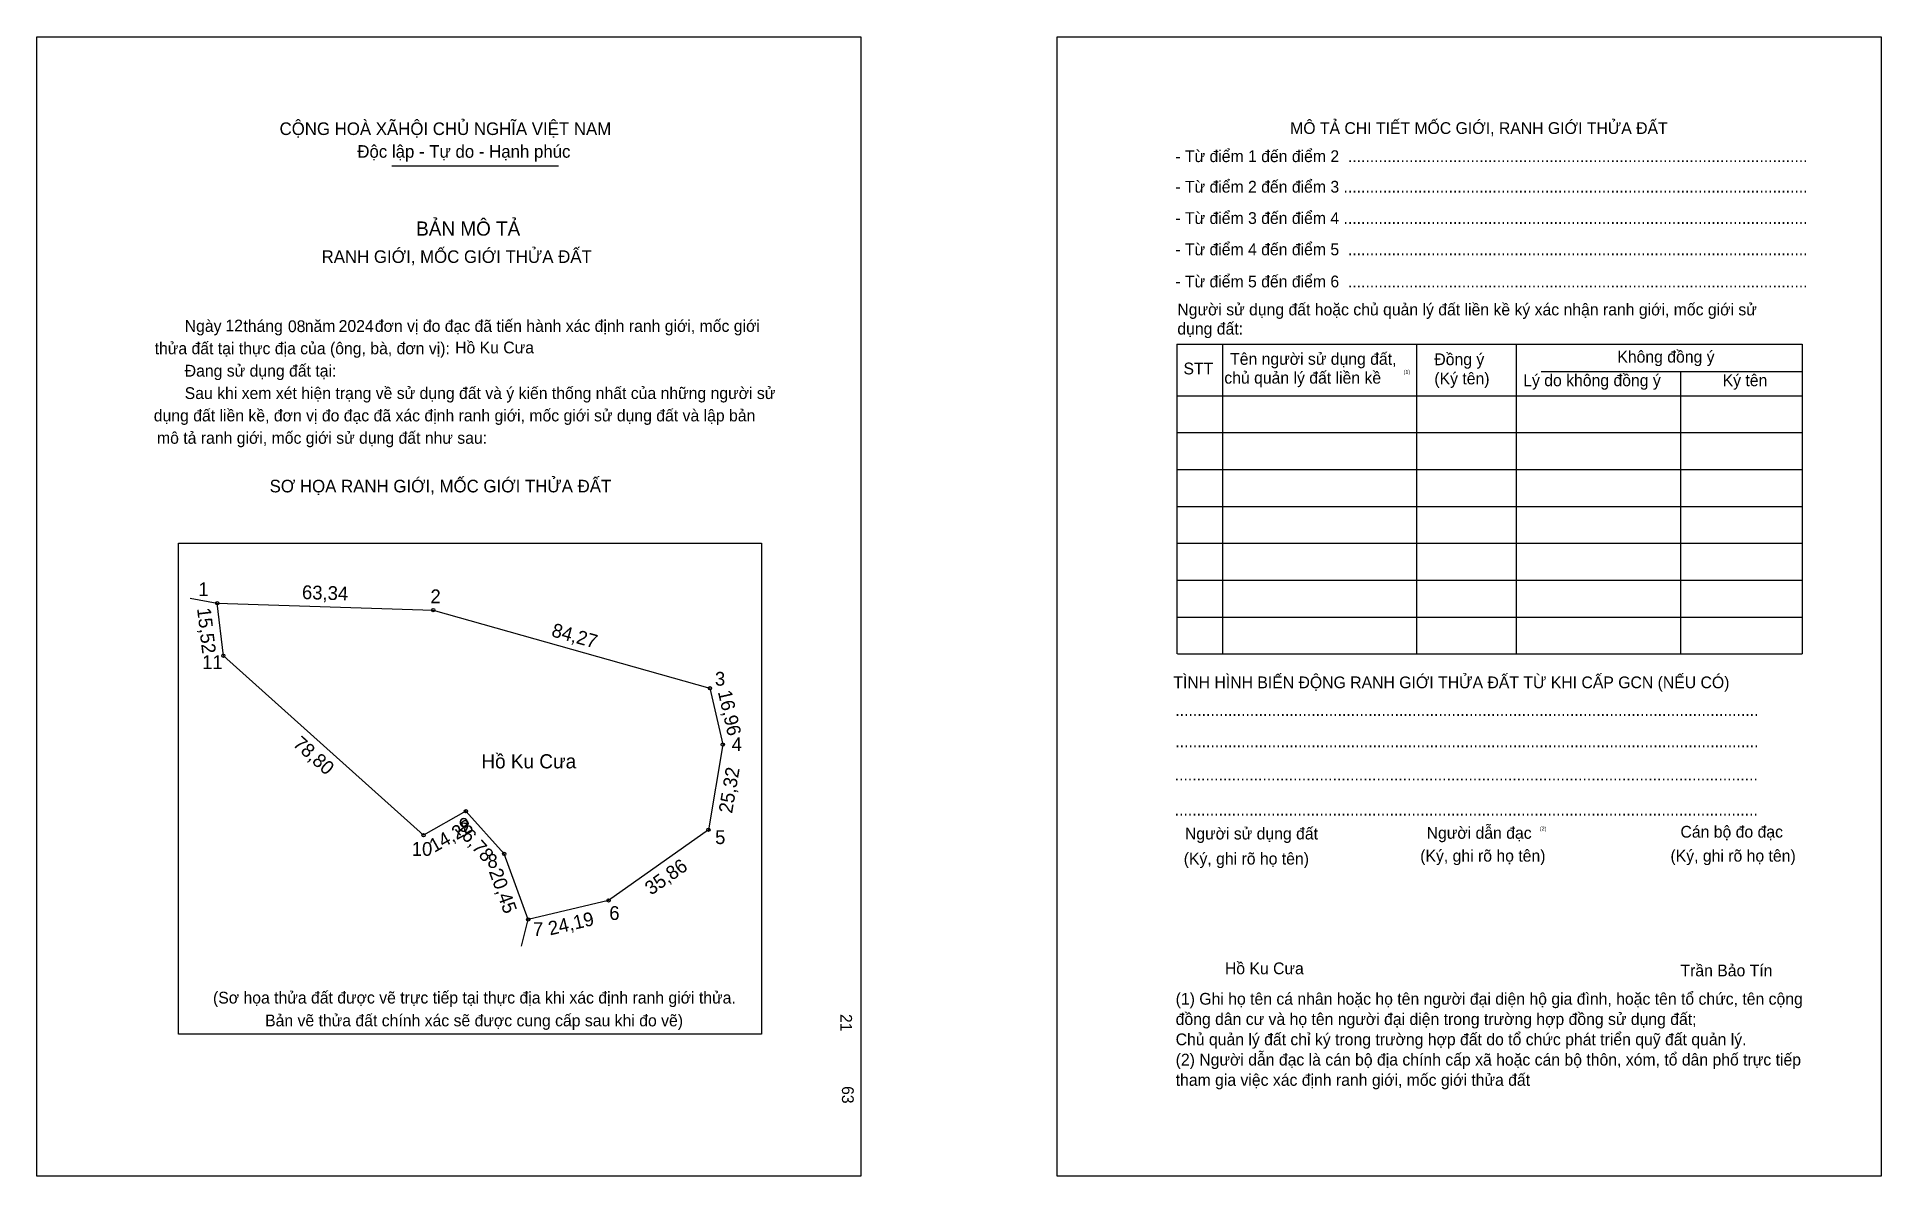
# Model space of a CAD drawing. Extents: x 546662 to 547202, y 1826092 to 1826426.
import ezdxf

# ---------------------------------------------------------------- set-up
doc = ezdxf.new("R2010")
doc.units = 0
for name, color, linetype in [('bmtKhungInTrang1', 7, 'Continuous'), ('bmtKhungInTrang2', 7, 'Continuous'), ('bmtNoiDung', 7, 'Continuous'), ('bmtTemplate', 7, 'Continuous'), ('CanhThua', 7, 'Continuous'), ('ChieuDaiCanhThua', 7, 'Continuous'), ('MocDinhThua', 7, 'Continuous'), ('RauThua', 7, 'Continuous'), ('SoHieuDinhThua', 7, 'Continuous'), ('TenChuSuDung', 7, 'Continuous')]:
    doc.layers.add(name, color=color, linetype=linetype)

msp = doc.modelspace()

# ---------------------------------------------------------------- linework, layer by layer
at = {"layer": 'bmtKhungInTrang1'}
msp.add_lwpolyline([(546661.53, 1826426.17), (546903.01, 1826426.17), (546903.01, 1826092.17), (546661.53, 1826092.17)], close=True, dxfattribs=at)
at = {"layer": 'bmtKhungInTrang2'}
msp.add_lwpolyline([(546960.6, 1826426.17), (547202.08, 1826426.17), (547202.08, 1826092.17), (546960.6, 1826092.17)], close=True, dxfattribs=at)
at = {"layer": 'bmtTemplate'}
for p, q in [((546765.59, 1826388.32), (546814.42, 1826388.32)), ((547009.04, 1826336.08), (547009.04, 1826245.28)), ((547065.85, 1826336.08), (547065.85, 1826245.28)), ((547095.07, 1826336.19), (547095.07, 1826245.28)), ((547178.96, 1826336.08), (547178.96, 1826245.28)), ((547102.48, 1826328.08), (547178.96, 1826328.08)), ((546995.8, 1826320.95), (547178.96, 1826320.95)), ((546995.8, 1826310.14), (547178.96, 1826310.14)), ((546995.8, 1826299.33), (547178.96, 1826299.33)), ((546995.8, 1826288.52), (547178.96, 1826288.52)), ((546995.8, 1826277.71), (547178.96, 1826277.71)), ((546995.8, 1826266.9), (547178.96, 1826266.9)), ((546995.8, 1826256.09), (547178.96, 1826256.09)), ((546995.8, 1826245.28), (547178.96, 1826245.28))]:
    msp.add_line(p, q, dxfattribs=at)
for points in [[(546995.68, 1826336.08), (547178.96, 1826336.08)], [(546995.68, 1826336.08), (546995.68, 1826245.28)], [(547143.31, 1826327.98), (547143.31, 1826245.28)]]:
    msp.add_lwpolyline(points, dxfattribs=at)
msp.add_lwpolyline([(546703.07, 1826133.77), (546703.07, 1826277.7), (546873.94, 1826277.7), (546873.94, 1826133.77)], close=True, dxfattribs=at)
at = {"layer": 'CanhThua'}
for p, q in [((546714.38, 1826260.13), (546777.69, 1826258.14)), ((546716.18, 1826244.72), (546714.38, 1826260.13)), ((546777.69, 1826258.14), (546858.78, 1826235.2)), ((546774.86, 1826192.11), (546716.18, 1826244.72)), ((546858.78, 1826235.2), (546862.56, 1826218.67)), ((546862.56, 1826218.67), (546858.35, 1826193.7)), ((546787.3, 1826199.14), (546774.86, 1826192.11)), ((546798.51, 1826186.65), (546787.3, 1826199.14)), ((546858.35, 1826193.7), (546829.08, 1826172.99)), ((546805.53, 1826167.45), (546798.51, 1826186.65)), ((546829.08, 1826172.99), (546805.53, 1826167.45))]:
    msp.add_line(p, q, dxfattribs=at)
at = {"layer": 'MocDinhThua'}
for centre in [(546714.38, 1826260.13), (546777.69, 1826258.14), (546716.18, 1826244.72), (546858.78, 1826235.2), (546862.56, 1826218.67), (546787.3, 1826199.14), (546774.86, 1826192.11), (546858.35, 1826193.7), (546798.51, 1826186.65), (546829.08, 1826172.99), (546805.53, 1826167.45)]:
    msp.add_circle(centre, 0.485, dxfattribs=at)
at = {"layer": 'RauThua'}
for p, q in [((546706.48, 1826261.65), (546714.38, 1826260.13)), ((546803.58, 1826159.63), (546805.53, 1826167.45))]:
    msp.add_line(p, q, dxfattribs=at)

# ---------------------------------------------------------------- texts
at = {"layer": 'bmtNoiDung'}
for s, p in [('12', (546716.79, 1826339.81)), ('08', (546735.11, 1826339.61)), ('2024', (546749.98, 1826339.69)), ('Hồ Ku Cưa', (546784.11, 1826333.38)), ('Hồ Ku Cưa', (547009.74, 1826151.36))]:
    msp.add_text(s, height=3.455, dxfattribs=at).set_placement(p)
for s, p in [('21', (546897, 1826139.71)), ('63', (546897.49, 1826118.57))]:
    msp.add_text(s, height=3.455, rotation=270, dxfattribs=at).set_placement(p)
at = {"layer": 'bmtTemplate'}
for s, height, p in [('CỘNG HOÀ XÃHỘI CHỦ NGHĨA VIỆT NAM', 3.6855, (546732.66, 1826397.4)), ('MÔ TẢ CHI TIẾT MỐC GIỚI, RANH GIỚI THỬA ĐẤT', 3.4538, (547028.87, 1826397.7)), ('Độc lập - Tự do - Hạnh phúc', 3.6855, (546755.45, 1826390.74)), ('- Từ điểm 1 đến điểm 2  .........................................................................................................', 3.45384, (546995.21, 1826389.46)), ('- Từ điểm 2 đến điểm 3 ..........................................................................................................', 3.45384, (546995.21, 1826380.51)), ('BẢN MÔ TẢ', 4.146, (546772.7, 1826367.9)), ('- Từ điểm 3 đến điểm 4 ..........................................................................................................', 3.45384, (546995.21, 1826371.32)), ('RANH GIỚI, MỐC GIỚI THỬA ĐẤT', 3.6855, (546744.98, 1826359.9)), ('- Từ điểm 4 đến điểm 5  .........................................................................................................', 3.45384, (546995.21, 1826362.14)), ('- Từ điểm 5 đến điểm 6  .........................................................................................................', 3.45384, (546995.21, 1826352.73)), ('Người sử dụng đất hoặc chủ quản lý đất liền kề ký xác nhận ranh giới, mốc giới sử', 3.4538, (546995.8, 1826344.52)), ('Ngày     tháng     năm         đơn vị đo đạc đã tiến hành xác định ranh giới, mốc giới ', 3.4552, (546704.86, 1826339.69)), ('dụng đất:', 3.454, (546995.8, 1826338.9)), ('thửa đất tại thực địa của (ông, bà, đơn vị):', 3.4552, (546696.05, 1826333.13)), ('Đang sử dụng đất tại:', 3.4552, (546704.86, 1826326.57)), ('STT', 3.454, (546997.6, 1826327.22)), ('Tên người sử dụng đất,', 3.4538, (547011.27, 1826330.03)), ('Đồng ý', 3.454, (547071.13, 1826329.92)), ('Không đồng ý', 3.4538, (547124.76, 1826330.68)), ('chủ quản lý đất liền kề', 3.4538, (547009.57, 1826324.51)), ('(1)', 1.152, (547062.1, 1826327.35)), ('(Ký tên)', 3.454, (547071.13, 1826324.3)), ('Lý do không đồng ý', 3.4538, (547097.18, 1826323.76)), ('Ký tên', 3.454, (547155.63, 1826323.76)), ('Sau khi xem xét hiện trạng về sử dụng đất và ý kiến thống nhất của những người sử ', 3.4552, (546704.86, 1826320)), ('dụng đất liền kề, đơn vị đo đạc đã xác định ranh giới, mốc giới sử dụng đất và lập bản', 3.4552, (546695.79, 1826313.44)), ('mô tả ranh giới, mốc giới sử dụng đất như sau:', 3.4552, (546696.74, 1826306.88)), ('SƠ HỌA RANH GIỚI, MỐC GIỚI THỬA ĐẤT', 3.6855, (546729.75, 1826292.63)), ('TÌNH HÌNH BIẾN ĐỘNG RANH GIỚI THỬA ĐẤT TỪ KHI CẤP GCN (NẾU CÓ)', 3.4538, (546994.63, 1826235.2)), ('.....................................................................................................................................', 3.45902, (546995.21, 1826227.08)), ('.....................................................................................................................................', 3.45902, (546995.21, 1826217.89)), ('.....................................................................................................................................', 3.45902, (546995.03, 1826208.16)), ('.....................................................................................................................................', 3.45902, (546995.03, 1826197.89)), ('Người sử dụng đất', 3.4538, (546998.03, 1826190.87)), ('Người dẫn đạc', 3.4538, (547068.87, 1826191.08)), ('(2)', 1.152, (547102.04, 1826193.46)), ('Cán bộ đo đạc', 3.4538, (547143.27, 1826191.41)), ('(Ký, ghi rõ họ tên)', 3.4538, (546997.67, 1826183.52)), ('(Ký, ghi rõ họ tên)', 3.4538, (547066.99, 1826184.38)), ('(Ký, ghi rõ họ tên)', 3.4538, (547140.34, 1826184.38)), ('Trần Bảo Tín', 3.4538, (547143.27, 1826150.74)), ('(Sơ họa thửa đất được vẽ trực tiếp tại thực địa khi xác định ranh giới thửa.', 3.4552, (546713.15, 1826142.77)), ('(1) Ghi họ tên cá nhân hoặc họ tên người đại diện hộ gia đình, hoặc tên tổ chức, tên cộng', 3.4538, (546995.31, 1826142.43)), ('Bản vẽ thửa đất chính xác sẽ được cung cấp sau khi đo vẽ)', 3.4552, (546728.43, 1826136.08)), ('đồng dân cư và họ tên người đại diện trong trường hợp đồng sử dụng đất;', 3.4538, (546995.31, 1826136.49)), ('Chủ quản lý đất chỉ ký trong trường hợp đất do tổ chức phát triển quỹ đất quản lý.', 3.4538, (546995.31, 1826130.54)), ('(2) Người dẫn đạc là cán bộ địa chính cấp xã hoặc cán bộ thôn, xóm, tổ dân phố trực tiếp', 3.4538, (546995.31, 1826124.6)), ('tham gia việc xác định ranh giới, mốc giới thửa đất', 3.4538, (546995.31, 1826118.65))]:
    msp.add_text(s, height=height, dxfattribs=at).set_placement(p)
at = {"layer": 'ChieuDaiCanhThua'}
for s, rotation, p in [('63,34', 358.2042, (546739.18, 1826261.37)), ('15,52', 276.6509, (546708.46, 1826258.59)), ('84,27', 344.1999, (546812.11, 1826250.5)), ('16,96', 282.8847, (546861.1, 1826234.15)), ('78,80', 318.1254, (546736.31, 1826218.52)), ('25,32', 80.4317, (546865.29, 1826198.35)), ('14,28', 29.4399, (546778.01, 1826186.93)), ('16,78', 311.9182, (546783.75, 1826194)), ('35,86', 35.2749, (546841.56, 1826174.38)), ('20,45', 290.0844, (546793.94, 1826181.49)), ('24,19', 13.244, (546811.94, 1826162.72))]:
    msp.add_text(s, height=4.044, rotation=rotation, dxfattribs=at).set_placement(p)
at = {"layer": 'SoHieuDinhThua'}
for s, height, p in [('1', 4.04, (546708.87, 1826262.21)), ('2', 4.04, (546776.89, 1826260.12)), ('11', 4.044, (546709.97, 1826240.83)), ('3', 4.04, (546860.27, 1826235.96)), ('4', 4.04, (546865.17, 1826216.76)), ('9', 4.04, (546785.2, 1826193.12)), ('10', 4.044, (546771.41, 1826186.07)), ('5', 4.04, (546860.32, 1826189.52)), ('8', 4.04, (546793.6, 1826182.54)), ('6', 4.04, (546829.3, 1826167.28)), ('7', 4.04, (546806.93, 1826162.55))]:
    msp.add_text(s, height=height, dxfattribs=at).set_placement(p)
at = {"layer": 'TenChuSuDung'}
msp.add_text('Hồ Ku Cưa', height=4.151, dxfattribs=at).set_placement((546791.82, 1826211.71))

doc.saveas('drawing.dxf')
